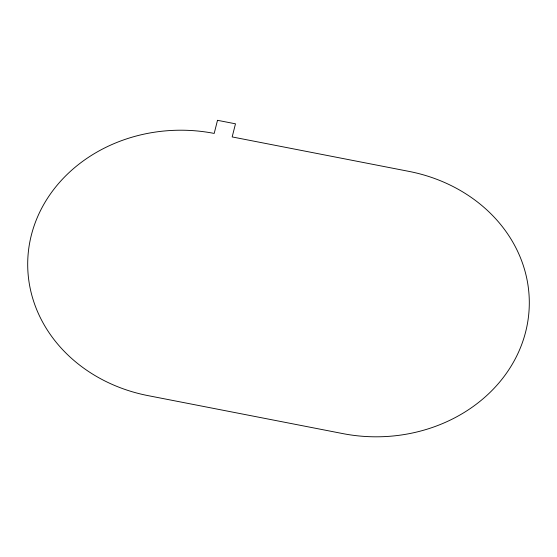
<?xml version="1.0" encoding="UTF-8"?>
<svg xmlns="http://www.w3.org/2000/svg" width="557" height="557" viewBox="0 0 557 557"><rect width="100%" height="100%" fill="white"/><g stroke="black" fill="none" stroke-linecap="round" stroke-linejoin="round"><path stroke-width="0.84" d="M217.502 120.312L214.194 133.422A153.426 134.314 0.4 0 0 31.303 235.326A153.426 134.314 0.4 0 0 148.044 395.63L342.806 433.597A153.426 134.314 0.4 0 0 525.697 331.694A153.426 134.314 0.4 0 0 408.956 171.389L232.172 136.931L235.486 123.814L217.502 120.312"/></g></svg>
